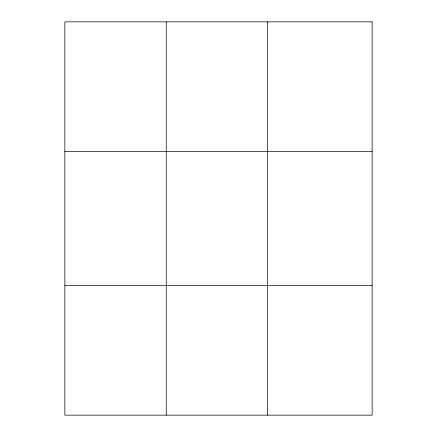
<?xml version="1.0" encoding="UTF-8"?>
<svg xmlns="http://www.w3.org/2000/svg" width="437" height="437" viewBox="0 0 437 437"><rect width="100%" height="100%" fill="white"/><g stroke="black" fill="none" stroke-linecap="round" stroke-linejoin="round"><path stroke-width="0.66" d="M166.262 21.85L166.262 415.15M267.663 21.85L267.663 415.15M64.862 151.639L372.138 151.639M64.862 285.361L372.138 285.361M372.138 21.85L372.138 415.15L64.862 415.15L64.862 21.85L372.138 21.85"/></g></svg>
